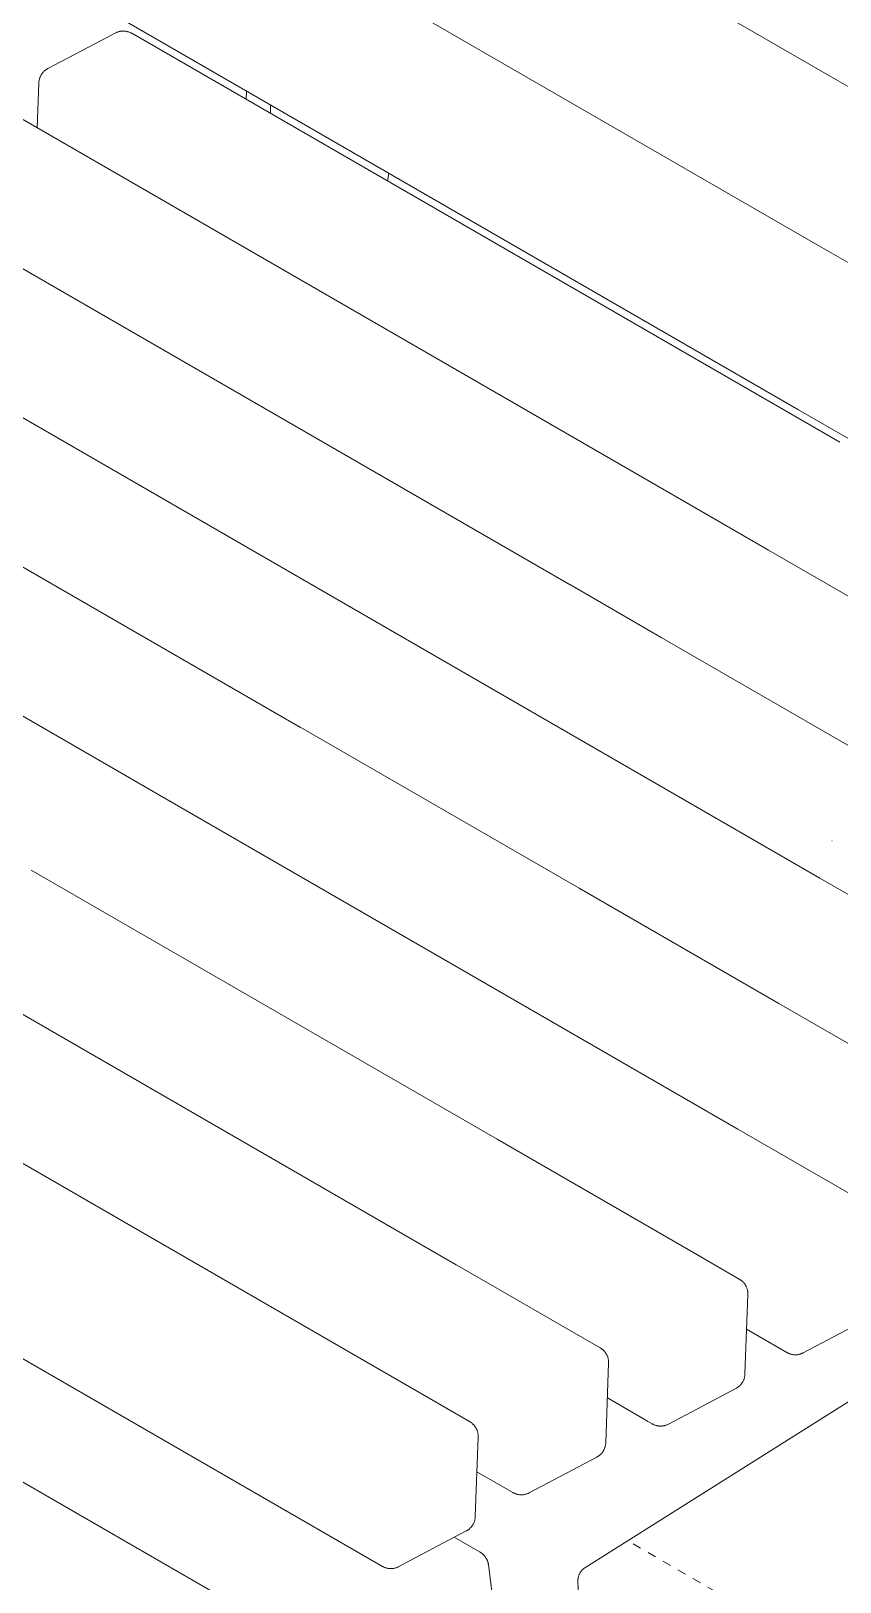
# Model space of a CAD drawing. Header units: inches. Extents: x -6 to 177, y -6 to 113.
# Drawn here: x 153.12 to 162.47, y 70.58 to 88.49 of the extents above; entities that cross this region are included whole.
import ezdxf

# ---------------------------------------------------------------- set-up
doc = ezdxf.new("R2010")
doc.units = ezdxf.units.IN
doc.linetypes.add('HIDDEN', pattern=[1.905, 1.27, -0.635])
doc.layers.add('ZANO_R', color=7, linetype='Continuous', lineweight=0)
doc.layers.add('ZANO_R_przerywana', color=250, linetype='HIDDEN', lineweight=0)

msp = doc.modelspace()

# ---------------------------------------------------------------- linework, layer by layer
at = {"layer": 'ZANO_R'}
for p, q in [((162.41959, 87.92977), (154.2377, 92.65359)), ((162.20328, 86.02197), (154.0214, 90.74579)), ((161.98698, 84.11418), (153.80509, 88.838)), ((153.31497, 88.05559), (154.09384, 88.46726)), ((154.09384, 88.46726), (154.09996, 88.47035)), ((154.09996, 88.47035), (154.10618, 88.47324)), ((154.10618, 88.47324), (154.11249, 88.4759)), ((154.11249, 88.4759), (154.1189, 88.47834)), ((154.1189, 88.47834), (154.12538, 88.48056)), ((154.12538, 88.48056), (154.13194, 88.48255)), ((154.13194, 88.48255), (154.13857, 88.48431)), ((154.13857, 88.48431), (154.14525, 88.48584)), ((154.14525, 88.48584), (154.15198, 88.48714)), ((154.15198, 88.48714), (154.15875, 88.4882)), ((154.15875, 88.4882), (154.16556, 88.48903)), ((154.16556, 88.48903), (154.17239, 88.48961)), ((154.17239, 88.48961), (154.17923, 88.48996)), ((154.17923, 88.48996), (154.18609, 88.49007)), ((154.18609, 88.49007), (154.19294, 88.48995)), ((154.19294, 88.48995), (154.19979, 88.48958)), ((154.19979, 88.48958), (154.20661, 88.48897)), ((154.20661, 88.48897), (154.21342, 88.48813)), ((154.21342, 88.48813), (154.22019, 88.48705)), ((154.22019, 88.48705), (154.22691, 88.48574)), ((154.22691, 88.48574), (154.23359, 88.48419)), ((154.23359, 88.48419), (154.24021, 88.48241)), ((154.24021, 88.48241), (154.24677, 88.48041)), ((154.24677, 88.48041), (154.25325, 88.47817)), ((154.25325, 88.47817), (154.25965, 88.47571)), ((154.25965, 88.47571), (154.26596, 88.47303)), ((154.26596, 88.47303), (154.27217, 88.47013)), ((154.27217, 88.47013), (154.27828, 88.46702)), ((154.27828, 88.46702), (154.28427, 88.4637)), ((154.28427, 88.4637), (162.4662, 83.73986)), ((153.22372, 87.95349), (153.22626, 87.95964)), ((153.22626, 87.95964), (153.229, 87.96571)), ((153.229, 87.96571), (153.23195, 87.97168)), ((153.23195, 87.97168), (153.2351, 87.97755)), ((153.2351, 87.97755), (153.23845, 87.98331)), ((153.23845, 87.98331), (153.24199, 87.98895)), ((153.24199, 87.98895), (153.24571, 87.99447)), ((153.24571, 87.99447), (153.24963, 87.99986)), ((153.24963, 87.99986), (153.25372, 88.00511)), ((153.25372, 88.00511), (153.25798, 88.01023)), ((153.25798, 88.01023), (153.26242, 88.01519)), ((153.26242, 88.01519), (153.26703, 88.02)), ((153.26703, 88.02), (153.27179, 88.02466)), ((153.27179, 88.02466), (153.27671, 88.02915)), ((153.27671, 88.02915), (153.28178, 88.03347)), ((153.28178, 88.03347), (153.28699, 88.03762)), ((153.28699, 88.03762), (153.29233, 88.04159)), ((153.29233, 88.04159), (153.29781, 88.04537)), ((153.29781, 88.04537), (153.30342, 88.04897)), ((153.30342, 88.04897), (153.30914, 88.05238)), ((153.30914, 88.05238), (153.31497, 88.05559)), ((153.1917, 87.3718), (153.21023, 87.88859)), ((153.21023, 87.88859), (153.21058, 87.89524)), ((153.21058, 87.89524), (153.21115, 87.90187)), ((153.21115, 87.90187), (153.21195, 87.90849)), ((153.21195, 87.90849), (153.21298, 87.91507)), ((153.21298, 87.91507), (153.21422, 87.92161)), ((153.21422, 87.92161), (153.21569, 87.92811)), ((153.21569, 87.92811), (153.21737, 87.93455)), ((153.21737, 87.93455), (153.21927, 87.94093)), ((153.21927, 87.94093), (153.22139, 87.94725)), ((153.22139, 87.94725), (153.22372, 87.95349)), ((155.61059, 87.79559), (155.60716, 87.69993)), ((166.9664, 85.30467), (162.42057, 87.92921)), ((152.72654, 87.64036), (160.90847, 82.91652)), ((155.889, 87.63485), (155.88557, 87.53919)), ((151.1688, 86.81703), (159.35073, 82.09319)), ((157.2407, 86.7568), (157.25489, 86.84625)), ((149.61107, 85.99369), (157.793, 81.26986)), ((165.12651, 84.33425), (162.20426, 86.02141)), ((148.05334, 85.17036), (156.23527, 80.44652)), ((146.49561, 84.34702), (154.67753, 79.62319)), ((163.28662, 83.36383), (161.98796, 84.11362)), ((160.9094, 82.91598), (161.63893, 82.49479)), ((161.63893, 82.49479), (165.03145, 80.53612)), ((159.35167, 82.09265), (160.40047, 81.48712)), ((160.40047, 81.48712), (163.47214, 79.71369)), ((157.79394, 81.26931), (159.92695, 80.03782)), ((156.2362, 80.44598), (159.45343, 78.58851)), ((159.92695, 80.03782), (162.23382, 78.70595)), ((154.67847, 79.62265), (158.97991, 77.13921)), ((162.37417, 79.13553), (162.37502, 79.13504)), ((153.12074, 78.79931), (158.50639, 75.6899)), ((162.23382, 78.70595), (165.9768, 76.54493)), ((159.45343, 78.58851), (161.7603, 77.25664)), ((151.563, 77.97598), (158.03286, 74.2406)), ((159.51786, 70.74037), (170.57214, 77.70828)), ((161.7603, 77.25664), (164.41907, 75.7216)), ((150.00527, 77.15264), (158.18814, 72.42826)), ((158.97991, 77.13921), (161.28677, 75.80734)), ((161.28677, 75.80734), (162.86134, 74.89827)), ((158.50639, 75.6899), (160.81325, 74.35803)), ((157.17948, 70.75724), (148.99662, 75.48162)), ((160.81325, 74.35803), (161.3036, 74.07493)), ((158.03286, 74.2406), (158.12077, 74.18985)), ((158.12077, 74.18985), (159.69533, 73.28078)), ((161.3036, 74.07493), (161.30932, 74.0715)), ((161.30932, 74.0715), (161.31491, 74.06788)), ((161.31491, 74.06788), (161.32038, 74.06408)), ((161.32038, 74.06408), (161.32571, 74.06009)), ((161.32571, 74.06009), (161.33091, 74.05592)), ((161.33091, 74.05592), (161.33596, 74.05158)), ((161.33596, 74.05158), (161.34087, 74.04707)), ((161.34087, 74.04707), (161.34562, 74.04239)), ((161.34562, 74.04239), (161.3502, 74.03756)), ((161.3502, 74.03756), (161.35463, 74.03258)), ((161.35463, 74.03258), (161.35888, 74.02745)), ((161.35888, 74.02745), (161.36295, 74.02217)), ((161.36295, 74.02217), (161.36684, 74.01677)), ((161.36684, 74.01677), (161.37055, 74.01123)), ((161.37055, 74.01123), (161.37407, 74.00558)), ((161.37407, 74.00558), (161.3774, 73.9998)), ((161.3774, 73.9998), (161.38053, 73.99392)), ((161.38053, 73.99392), (161.38345, 73.98793)), ((161.38345, 73.98793), (161.38618, 73.98185)), ((157.44313, 69.18077), (149.26027, 73.90515)), ((161.40191, 73.89739), (161.36899, 72.97902)), ((161.38618, 73.98185), (161.38869, 73.97568)), ((161.38869, 73.97568), (161.391, 73.96943)), ((161.391, 73.96943), (161.39309, 73.96311)), ((161.39309, 73.96311), (161.39497, 73.95672)), ((161.39497, 73.95672), (161.39663, 73.95026)), ((161.39663, 73.95026), (161.39807, 73.94376)), ((161.39807, 73.94376), (161.39929, 73.93721)), ((161.39929, 73.93721), (161.40029, 73.93062)), ((161.40029, 73.93062), (161.40106, 73.924)), ((161.40106, 73.924), (161.40161, 73.91736)), ((161.40161, 73.91736), (161.40194, 73.91071)), ((161.40204, 73.90405), (161.40191, 73.89739)), ((161.40194, 73.91071), (161.40204, 73.90405)), ((162.82198, 73.63536), (162.04311, 73.22369)), ((161.85268, 73.22725), (161.38752, 73.49581)), ((159.69533, 73.28078), (159.70104, 73.27735)), ((159.70104, 73.27735), (159.70663, 73.27373)), ((159.70663, 73.27373), (159.7121, 73.26992)), ((159.7121, 73.26992), (159.71744, 73.26593)), ((159.71744, 73.26593), (159.72263, 73.26176)), ((159.72263, 73.26176), (159.72769, 73.25742)), ((159.72769, 73.25742), (159.73259, 73.25291)), ((159.73259, 73.25291), (159.73734, 73.24824)), ((159.73734, 73.24824), (159.74193, 73.24341)), ((159.74193, 73.24341), (159.74635, 73.23842)), ((159.74635, 73.23842), (159.7506, 73.23329)), ((159.7506, 73.23329), (159.75468, 73.22802)), ((159.75468, 73.22802), (159.75857, 73.22261)), ((159.75857, 73.22261), (159.76228, 73.21708)), ((159.79364, 73.10323), (159.76072, 72.18487)), ((159.76228, 73.21708), (159.7658, 73.21142)), ((159.7658, 73.21142), (159.76912, 73.20565)), ((159.76912, 73.20565), (159.77225, 73.19977)), ((159.77225, 73.19977), (159.77518, 73.19378)), ((159.77518, 73.19378), (159.7779, 73.1877)), ((159.7779, 73.1877), (159.78042, 73.18153)), ((159.78042, 73.18153), (159.78272, 73.17528)), ((159.78272, 73.17528), (159.78482, 73.16895)), ((159.78482, 73.16895), (159.78669, 73.16256)), ((159.78669, 73.16256), (159.78835, 73.15611)), ((159.78835, 73.15611), (159.78979, 73.1496)), ((159.78979, 73.1496), (159.79101, 73.14305)), ((159.79101, 73.14305), (159.79201, 73.13647)), ((159.79201, 73.13647), (159.79279, 73.12985)), ((159.79279, 73.12985), (159.79334, 73.12321)), ((159.79334, 73.12321), (159.79366, 73.11655)), ((159.79376, 73.10989), (159.79364, 73.10323)), ((159.79366, 73.11655), (159.79376, 73.10989)), ((161.85868, 73.22392), (161.85268, 73.22725)), ((161.86478, 73.22081), (161.85868, 73.22392)), ((161.871, 73.21791), (161.86478, 73.22081)), ((161.87731, 73.21523), (161.871, 73.21791)), ((161.8837, 73.21277), (161.87731, 73.21523)), ((161.89018, 73.21054), (161.8837, 73.21277)), ((161.89674, 73.20853), (161.89018, 73.21054)), ((161.90336, 73.20675), (161.89674, 73.20853)), ((161.91004, 73.20521), (161.90336, 73.20675)), ((161.91676, 73.20389), (161.91004, 73.20521)), ((161.92353, 73.20281), (161.91676, 73.20389)), ((161.93034, 73.20197), (161.92353, 73.20281)), ((161.93717, 73.20137), (161.93034, 73.20197)), ((161.94401, 73.201), (161.93717, 73.20137)), ((161.95086, 73.20087), (161.94401, 73.201)), ((161.95772, 73.20098), (161.95086, 73.20087)), ((161.96456, 73.20133), (161.95772, 73.20098)), ((161.97139, 73.20192), (161.96456, 73.20133)), ((161.9782, 73.20274), (161.97139, 73.20192)), ((161.98497, 73.20381), (161.9782, 73.20274)), ((161.9917, 73.2051), (161.98497, 73.20381)), ((161.99838, 73.20663), (161.9917, 73.2051)), ((162.00501, 73.20839), (161.99838, 73.20663)), ((162.01157, 73.21038), (162.00501, 73.20839)), ((162.01805, 73.2126), (162.01157, 73.21038)), ((162.02446, 73.21504), (162.01805, 73.2126)), ((162.03078, 73.21771), (162.02446, 73.21504)), ((162.037, 73.22059), (162.03078, 73.21771)), ((162.04311, 73.22369), (162.037, 73.22059)), ((161.3555, 72.91412), (161.35296, 72.90797)), ((161.35783, 72.92036), (161.3555, 72.91412)), ((161.35994, 72.92668), (161.35783, 72.92036)), ((161.36185, 72.93306), (161.35994, 72.92668)), ((161.36353, 72.9395), (161.36185, 72.93306)), ((161.365, 72.946), (161.36353, 72.9395)), ((161.36624, 72.95254), (161.365, 72.946)), ((161.36726, 72.95912), (161.36624, 72.95254)), ((161.36806, 72.96574), (161.36726, 72.95912)), ((161.36864, 72.97237), (161.36806, 72.96574)), ((161.36899, 72.97902), (161.36864, 72.97237)), ((161.26424, 72.81202), (160.48538, 72.40035)), ((161.27008, 72.81523), (161.26424, 72.81202)), ((161.2758, 72.81864), (161.27008, 72.81523)), ((161.28141, 72.82224), (161.2758, 72.81864)), ((161.28688, 72.82602), (161.28141, 72.82224)), ((161.29223, 72.82999), (161.28688, 72.82602)), ((161.29744, 72.83414), (161.29223, 72.82999)), ((161.30251, 72.83846), (161.29744, 72.83414)), ((161.30743, 72.84295), (161.30251, 72.83846)), ((161.31219, 72.84761), (161.30743, 72.84295)), ((161.3168, 72.85242), (161.31219, 72.84761)), ((161.32123, 72.85738), (161.3168, 72.85242)), ((161.3255, 72.8625), (161.32123, 72.85738)), ((161.32959, 72.86775), (161.3255, 72.8625)), ((161.33351, 72.87314), (161.32959, 72.86775)), ((161.33723, 72.87866), (161.33351, 72.87314)), ((161.34077, 72.8843), (161.33723, 72.87866)), ((161.34412, 72.89006), (161.34077, 72.8843)), ((161.34727, 72.89593), (161.34412, 72.89006)), ((161.35022, 72.9019), (161.34727, 72.89593)), ((161.35296, 72.90797), (161.35022, 72.9019)), ((160.24441, 72.43309), (159.77924, 72.70166)), ((158.18814, 72.42826), (158.19385, 72.42483)), ((158.19385, 72.42483), (158.19944, 72.42121)), ((158.19944, 72.42121), (158.20491, 72.41741)), ((158.20491, 72.41741), (158.21025, 72.41342)), ((158.21025, 72.41342), (158.21544, 72.40925)), ((158.21544, 72.40925), (158.2205, 72.40491)), ((158.2205, 72.40491), (158.2254, 72.4004)), ((158.2254, 72.4004), (158.23015, 72.39572)), ((158.23015, 72.39572), (158.23474, 72.39089)), ((158.23474, 72.39089), (158.23916, 72.38591)), ((158.23916, 72.38591), (158.24341, 72.38078)), ((158.24341, 72.38078), (158.24748, 72.37551)), ((158.24748, 72.37551), (158.25138, 72.3701)), ((160.29495, 72.40391), (160.19386, 72.46227)), ((160.30094, 72.40059), (160.29495, 72.40391)), ((160.30705, 72.39748), (160.30094, 72.40059)), ((160.31326, 72.39458), (160.30705, 72.39748)), ((160.31957, 72.3919), (160.31326, 72.39458)), ((160.32597, 72.38944), (160.31957, 72.3919)), ((160.33245, 72.3872), (160.32597, 72.38944)), ((160.33901, 72.3852), (160.33245, 72.3872)), ((160.34563, 72.38342), (160.33901, 72.3852)), ((160.3523, 72.38187), (160.34563, 72.38342)), ((160.35903, 72.38056), (160.3523, 72.38187)), ((160.3658, 72.37948), (160.35903, 72.38056)), ((160.3726, 72.37864), (160.3658, 72.37948)), ((160.37943, 72.37803), (160.3726, 72.37864)), ((160.38628, 72.37767), (160.37943, 72.37803)), ((160.39313, 72.37754), (160.38628, 72.37767)), ((160.39999, 72.37765), (160.39313, 72.37754)), ((160.40683, 72.378), (160.39999, 72.37765)), ((160.41366, 72.37858), (160.40683, 72.378)), ((160.42047, 72.37941), (160.41366, 72.37858)), ((160.42724, 72.38047), (160.42047, 72.37941)), ((160.43397, 72.38177), (160.42724, 72.38047)), ((160.44065, 72.3833), (160.43397, 72.38177)), ((160.44728, 72.38506), (160.44065, 72.3833)), ((160.45384, 72.38705), (160.44728, 72.38506)), ((160.46032, 72.38927), (160.45384, 72.38705)), ((160.46673, 72.39171), (160.46032, 72.38927)), ((160.47304, 72.39437), (160.46673, 72.39171)), ((160.47926, 72.39726), (160.47304, 72.39437)), ((160.48538, 72.40035), (160.47926, 72.39726)), ((158.25138, 72.3701), (158.25509, 72.36456)), ((158.28644, 72.25072), (158.25353, 71.33235)), ((158.25509, 72.36456), (158.25861, 72.35891)), ((158.25861, 72.35891), (158.26193, 72.35313)), ((158.26193, 72.35313), (158.26506, 72.34725)), ((158.26506, 72.34725), (158.26799, 72.34126)), ((158.26799, 72.34126), (158.27071, 72.33518)), ((158.27071, 72.33518), (158.27323, 72.32901)), ((158.27323, 72.32901), (158.27553, 72.32276)), ((158.27553, 72.32276), (158.27763, 72.31644)), ((158.27763, 72.31644), (158.2795, 72.31005)), ((158.2795, 72.31005), (158.28116, 72.30359)), ((158.28116, 72.30359), (158.2826, 72.29709)), ((158.2826, 72.29709), (158.28382, 72.29054)), ((158.28382, 72.29054), (158.28482, 72.28395)), ((158.28482, 72.28395), (158.2856, 72.27733)), ((158.2856, 72.27733), (158.28615, 72.27069)), ((158.28615, 72.27069), (158.28647, 72.26404)), ((158.28657, 72.25738), (158.28644, 72.25072)), ((158.28647, 72.26404), (158.28657, 72.25738)), ((159.65597, 72.01787), (158.8771, 71.6062)), ((159.6618, 72.02108), (159.65597, 72.01787)), ((159.66753, 72.02449), (159.6618, 72.02108)), ((159.67313, 72.02808), (159.66753, 72.02449)), ((159.67861, 72.03187), (159.67313, 72.02808)), ((159.68396, 72.03584), (159.67861, 72.03187)), ((159.68917, 72.03999), (159.68396, 72.03584)), ((159.69423, 72.04431), (159.68917, 72.03999)), ((159.69915, 72.0488), (159.69423, 72.04431)), ((159.70392, 72.05345), (159.69915, 72.0488)), ((159.70852, 72.05826), (159.70392, 72.05345)), ((159.71296, 72.06323), (159.70852, 72.05826)), ((159.71723, 72.06834), (159.71296, 72.06323)), ((159.72132, 72.0736), (159.71723, 72.06834)), ((159.72523, 72.07899), (159.72132, 72.0736)), ((159.72896, 72.08451), (159.72523, 72.07899)), ((159.7325, 72.09015), (159.72896, 72.08451)), ((159.73584, 72.09591), (159.7325, 72.09015)), ((159.73899, 72.10177), (159.73584, 72.09591)), ((159.74194, 72.10775), (159.73899, 72.10177)), ((159.74469, 72.11381), (159.74194, 72.10775)), ((159.74722, 72.11997), (159.74469, 72.11381)), ((159.74955, 72.12621), (159.74722, 72.11997)), ((159.75167, 72.13253), (159.74955, 72.12621)), ((159.75357, 72.13891), (159.75167, 72.13253)), ((159.75526, 72.14535), (159.75357, 72.13891)), ((159.75672, 72.15185), (159.75526, 72.14535)), ((159.75797, 72.15839), (159.75672, 72.15185)), ((159.75899, 72.16497), (159.75797, 72.15839)), ((159.75979, 72.17158), (159.75899, 72.16497)), ((159.76036, 72.17822), (159.75979, 72.17158)), ((159.76072, 72.18487), (159.76036, 72.17822)), ((158.68667, 71.60976), (158.27205, 71.84914)), ((158.69267, 71.60644), (158.68667, 71.60976)), ((158.69877, 71.60332), (158.69267, 71.60644)), ((158.70499, 71.60042), (158.69877, 71.60332)), ((158.7113, 71.59774), (158.70499, 71.60042)), ((158.71769, 71.59529), (158.7113, 71.59774)), ((158.72418, 71.59305), (158.71769, 71.59529)), ((158.73073, 71.59104), (158.72418, 71.59305)), ((158.73735, 71.58926), (158.73073, 71.59104)), ((158.74403, 71.58772), (158.73735, 71.58926)), ((158.75076, 71.5864), (158.74403, 71.58772)), ((158.75753, 71.58533), (158.75076, 71.5864)), ((158.76433, 71.58448), (158.75753, 71.58533)), ((158.77116, 71.58388), (158.76433, 71.58448)), ((158.778, 71.58351), (158.77116, 71.58388)), ((158.78486, 71.58338), (158.778, 71.58351)), ((158.79171, 71.58349), (158.78486, 71.58338)), ((158.79856, 71.58384), (158.79171, 71.58349)), ((158.80539, 71.58443), (158.79856, 71.58384)), ((158.81219, 71.58526), (158.80539, 71.58443)), ((158.81896, 71.58632), (158.81219, 71.58526)), ((158.82569, 71.58761), (158.81896, 71.58632)), ((158.83238, 71.58914), (158.82569, 71.58761)), ((158.839, 71.5909), (158.83238, 71.58914)), ((158.84556, 71.5929), (158.839, 71.5909)), ((158.85205, 71.59511), (158.84556, 71.5929)), ((158.85845, 71.59756), (158.85205, 71.59511)), ((158.86477, 71.60022), (158.85845, 71.59756)), ((158.87099, 71.6031), (158.86477, 71.60022)), ((158.8771, 71.6062), (158.87099, 71.6031)), ((158.24953, 71.29933), (158.24806, 71.29284)), ((158.25078, 71.30587), (158.24953, 71.29933)), ((158.2518, 71.31246), (158.25078, 71.30587)), ((158.2526, 71.31907), (158.2518, 71.31246)), ((158.25317, 71.3257), (158.2526, 71.31907)), ((158.25353, 71.33235), (158.25317, 71.3257)), ((158.14878, 71.16535), (157.36991, 70.75368)), ((158.15461, 71.16856), (158.14878, 71.16535)), ((158.16034, 71.17197), (158.15461, 71.16856)), ((158.16594, 71.17557), (158.16034, 71.17197)), ((158.17142, 71.17935), (158.16594, 71.17557)), ((158.17677, 71.18332), (158.17142, 71.17935)), ((158.18198, 71.18747), (158.17677, 71.18332)), ((158.18704, 71.19179), (158.18198, 71.18747)), ((158.19196, 71.19628), (158.18704, 71.19179)), ((158.19673, 71.20094), (158.19196, 71.19628)), ((158.20133, 71.20575), (158.19673, 71.20094)), ((158.20577, 71.21072), (158.20133, 71.20575)), ((158.21004, 71.21583), (158.20577, 71.21072)), ((158.21413, 71.22108), (158.21004, 71.21583)), ((158.21804, 71.22647), (158.21413, 71.22108)), ((158.22177, 71.23199), (158.21804, 71.22647)), ((158.22531, 71.23763), (158.22177, 71.23199)), ((158.22865, 71.24339), (158.22531, 71.23763)), ((158.2318, 71.24926), (158.22865, 71.24339)), ((158.23475, 71.25523), (158.2318, 71.24926)), ((158.2375, 71.2613), (158.23475, 71.25523)), ((158.24003, 71.26746), (158.2375, 71.2613)), ((158.24236, 71.27369), (158.24003, 71.26746)), ((158.24448, 71.28001), (158.24236, 71.27369)), ((158.24638, 71.28639), (158.24448, 71.28001)), ((158.24806, 71.29284), (158.24638, 71.28639)), ((158.01043, 71.09223), (158.30897, 70.91986)), ((158.30897, 70.91986), (158.31474, 70.9164)), ((158.31474, 70.9164), (158.32039, 70.91274)), ((158.32039, 70.91274), (158.32591, 70.90888)), ((158.32591, 70.90888), (158.3313, 70.90485)), ((158.3313, 70.90485), (158.33655, 70.90063)), ((158.33655, 70.90063), (158.34164, 70.89623)), ((158.34164, 70.89623), (158.34659, 70.89166)), ((158.34659, 70.89166), (158.35137, 70.88693)), ((158.35137, 70.88693), (158.35599, 70.88203)), ((158.35599, 70.88203), (158.36044, 70.87698)), ((158.36044, 70.87698), (158.36472, 70.87178)), ((158.36472, 70.87178), (158.36882, 70.86644)), ((158.36882, 70.86644), (158.37273, 70.86096)), ((158.37273, 70.86096), (158.37645, 70.85535)), ((158.37645, 70.85535), (158.37997, 70.84961)), ((158.37997, 70.84961), (158.3833, 70.84376)), ((158.3833, 70.84376), (158.38643, 70.8378)), ((158.38643, 70.8378), (158.38935, 70.83174)), ((158.38935, 70.83174), (158.39206, 70.82557)), ((158.39206, 70.82557), (158.39456, 70.81932)), ((158.39456, 70.81932), (158.39684, 70.81299)), ((158.39684, 70.81299), (158.39891, 70.80658)), ((158.39891, 70.80658), (158.40075, 70.80011)), ((158.40075, 70.80011), (158.40238, 70.79358)), ((158.40238, 70.79358), (158.40378, 70.78699)), ((158.40378, 70.78699), (158.40495, 70.78036)), ((158.40495, 70.78036), (158.4059, 70.7737)), ((158.4059, 70.7737), (158.50956, 69.94139)), ((157.18548, 70.75392), (157.17948, 70.75724)), ((157.19158, 70.75081), (157.18548, 70.75392)), ((157.1978, 70.74791), (157.19158, 70.75081)), ((157.20411, 70.74523), (157.1978, 70.74791)), ((157.2105, 70.74277), (157.20411, 70.74523)), ((157.21698, 70.74053), (157.2105, 70.74277)), ((157.22354, 70.73853), (157.21698, 70.74053)), ((157.23016, 70.73675), (157.22354, 70.73853)), ((157.23684, 70.7352), (157.23016, 70.73675)), ((157.24357, 70.73389), (157.23684, 70.7352)), ((157.25033, 70.73281), (157.24357, 70.73389)), ((157.25714, 70.73197), (157.25033, 70.73281)), ((157.26397, 70.73136), (157.25714, 70.73197)), ((157.27081, 70.731), (157.26397, 70.73136)), ((157.27766, 70.73087), (157.27081, 70.731)), ((157.28452, 70.73098), (157.27766, 70.73087)), ((157.29137, 70.73133), (157.28452, 70.73098)), ((157.29819, 70.73192), (157.29137, 70.73133)), ((157.305, 70.73274), (157.29819, 70.73192)), ((157.31177, 70.7338), (157.305, 70.73274)), ((157.3185, 70.7351), (157.31177, 70.7338)), ((157.32519, 70.73663), (157.3185, 70.7351)), ((157.33181, 70.73839), (157.32519, 70.73663)), ((157.33837, 70.74038), (157.33181, 70.73839)), ((157.34486, 70.7426), (157.33837, 70.74038)), ((157.35126, 70.74504), (157.34486, 70.7426)), ((157.35758, 70.7477), (157.35126, 70.74504)), ((157.3638, 70.75059), (157.35758, 70.7477)), ((157.36991, 70.75368), (157.3638, 70.75059)), ((159.43822, 70.59435), (159.43854, 70.60074)), ((159.70955, 62.57689), (159.43822, 70.59435)), ((159.43854, 70.60074), (159.43907, 70.6071)), ((159.43907, 70.6071), (159.43983, 70.61345)), ((159.43983, 70.61345), (159.4408, 70.61976)), ((159.4408, 70.61976), (159.44199, 70.62604)), ((159.44199, 70.62604), (159.4434, 70.63228)), ((159.4434, 70.63228), (159.44502, 70.63846)), ((159.44502, 70.63846), (159.44686, 70.64458)), ((159.44686, 70.64458), (159.4489, 70.65063)), ((159.4489, 70.65063), (159.45116, 70.65661)), ((159.45116, 70.65661), (159.45362, 70.66251)), ((159.45362, 70.66251), (159.45628, 70.66831)), ((159.45628, 70.66831), (159.45915, 70.67403)), ((159.45915, 70.67403), (159.46221, 70.67964)), ((159.46221, 70.67964), (159.46546, 70.68514)), ((159.46546, 70.68514), (159.4689, 70.69052)), ((159.4689, 70.69052), (159.47252, 70.69578)), ((159.47252, 70.69578), (159.47633, 70.70092)), ((159.47633, 70.70092), (159.48031, 70.70592)), ((159.48031, 70.70592), (159.48446, 70.71077)), ((159.48446, 70.71077), (159.48878, 70.71549)), ((159.48878, 70.71549), (159.49326, 70.72004)), ((159.49326, 70.72004), (159.49789, 70.72445)), ((159.49789, 70.72445), (159.50267, 70.72868)), ((159.50267, 70.72868), (159.5076, 70.73275)), ((159.5076, 70.73275), (159.51266, 70.73665)), ((159.51266, 70.73665), (159.51786, 70.74037))]:
    msp.add_line(p, q, dxfattribs=at)
at = {"layer": 'ZANO_R_przerywana', "ltscale": 0.05}
msp.add_line((167.43657, 66.76781), (160.01411, 71.05317), dxfattribs=at)

doc.saveas('drawing.dxf')
